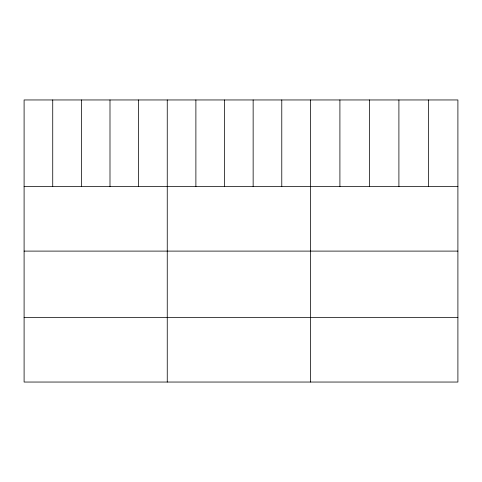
<?xml version="1.0" encoding="UTF-8"?>
<svg xmlns="http://www.w3.org/2000/svg" width="482" height="482" viewBox="0 0 482 482"><rect width="100%" height="100%" fill="white"/><g stroke="black" fill="none" stroke-linecap="round" stroke-linejoin="round"><path stroke-width="0.72" d="M457.9 186.612L457.9 382.045L24.1 382.045L24.1 99.955L457.9 99.955L457.9 186.612L24.1 186.612M24.1 251.104L457.9 251.104M24.1 317.554L457.9 317.554M428.402 99.955L428.402 186.612M398.903 99.955L398.903 186.612M369.405 99.955L369.405 186.612M339.906 99.955L339.906 186.612M310.408 99.955L310.408 382.045M281.777 99.955L281.777 186.612M253.146 99.955L253.146 186.612M224.516 99.955L224.516 186.612M195.885 99.955L195.885 186.612M167.254 99.955L167.254 382.045M138.623 99.955L138.623 186.612M109.992 99.955L109.992 186.612M81.362 99.955L81.362 186.612M52.731 99.955L52.731 186.612"/></g></svg>
